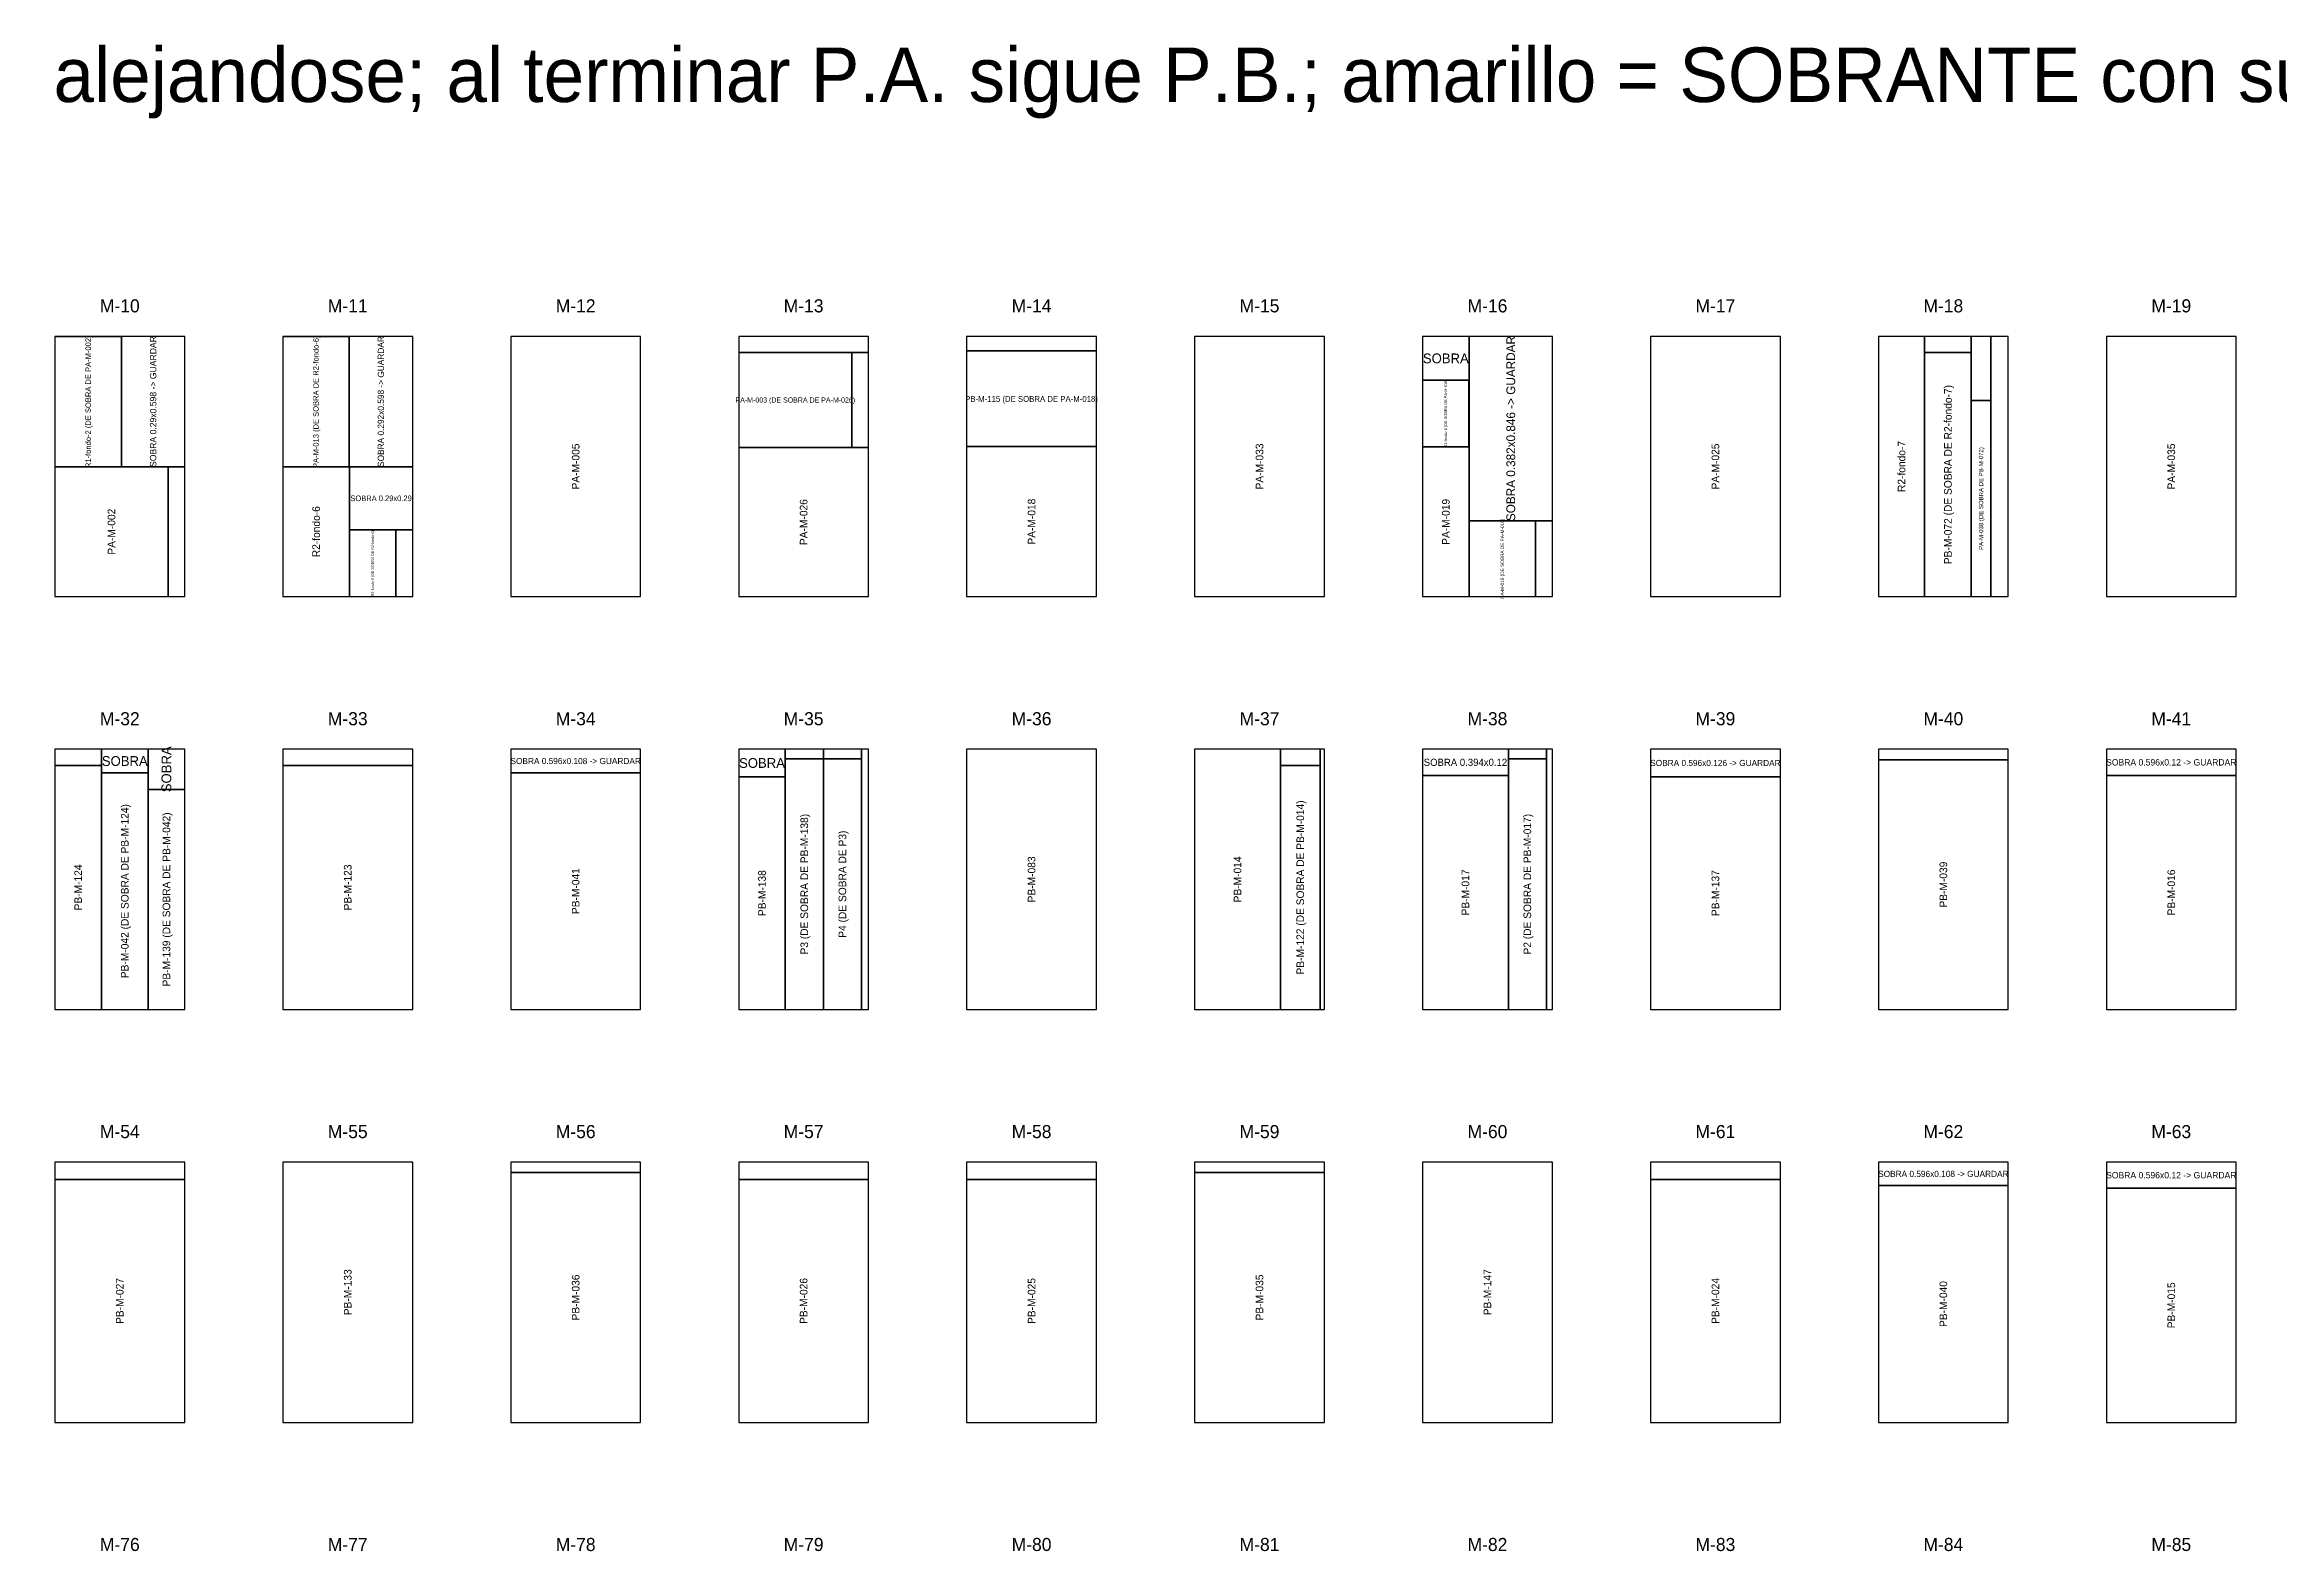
# Model space of a CAD drawing. Header units: metres. Extents: x 478.4 to 564, y -144.7 to -79.7.
# Drawn here: x 498.93 to 509.19, y -101.6 to -94.69 of the extents above; entities that cross this region are included whole.
import ezdxf
from ezdxf.enums import TextEntityAlignment as Align

# ---------------------------------------------------------------- set-up
doc = ezdxf.new("R2010")
doc.units = ezdxf.units.M
for name, color, linetype in [('PLAN-CORTE-DESPERDICIO', 1, 'Continuous'), ('PLAN-CORTE-PIEZAS-A-ABRIR', 7, 'Continuous'), ('PLAN-CORTE-RECORTES', 3, 'Continuous'), ('PLAN-CORTE-SOBRANTES', 2, 'Continuous'), ('PLAN-CORTE-TEXTOS', 5, 'Continuous')]:
    doc.layers.add(name, color=color, linetype=linetype)

msp = doc.modelspace()

# ---------------------------------------------------------------- linework, layer by layer
at = {"layer": 'PLAN-CORTE-DESPERDICIO'}
for points in [[(502.117, -96.104), (502.713, -96.104), (502.713, -96.03), (502.117, -96.03)], [(503.163, -96.097), (503.759, -96.097), (503.759, -96.03), (503.163, -96.03)], [(507.559, -96.104), (507.773, -96.104), (507.773, -96.03), (507.559, -96.03)], [(507.773, -96.324), (507.863, -96.324), (507.863, -96.03), (507.773, -96.03)], [(507.863, -97.224), (507.943, -97.224), (507.943, -96.03), (507.863, -96.03)], [(502.637, -96.54), (502.713, -96.54), (502.713, -96.104), (502.637, -96.104)], [(499.499, -97.224), (499.575, -97.224), (499.575, -96.628), (499.499, -96.628)], [(505.773, -97.224), (505.851, -97.224), (505.851, -96.876), (505.773, -96.876)], [(500.543, -97.224), (500.621, -97.224), (500.621, -96.918), (500.543, -96.918)], [(498.979, -97.998), (499.193, -97.998), (499.193, -97.924), (498.979, -97.924)], [(500.025, -97.998), (500.621, -97.998), (500.621, -97.924), (500.025, -97.924)], [(502.331, -97.968), (502.506, -97.968), (502.506, -97.924), (502.331, -97.924)], [(502.506, -97.968), (502.681, -97.968), (502.681, -97.924), (502.506, -97.924)], [(502.681, -99.118), (502.713, -99.118), (502.713, -97.924), (502.681, -97.924)], [(504.603, -97.998), (504.785, -97.998), (504.785, -97.924), (504.603, -97.924)], [(504.785, -99.118), (504.805, -99.118), (504.805, -97.924), (504.785, -97.924)], [(505.649, -97.968), (505.824, -97.968), (505.824, -97.924), (505.649, -97.924)], [(505.824, -99.118), (505.851, -99.118), (505.851, -97.924), (505.824, -97.924)], [(507.347, -97.972), (507.943, -97.972), (507.943, -97.924), (507.347, -97.924)], [(498.979, -99.898), (499.575, -99.898), (499.575, -99.818), (498.979, -99.818)], [(501.071, -99.866), (501.667, -99.866), (501.667, -99.818), (501.071, -99.818)], [(502.117, -99.898), (502.713, -99.898), (502.713, -99.818), (502.117, -99.818)], [(503.163, -99.898), (503.759, -99.898), (503.759, -99.818), (503.163, -99.818)], [(504.209, -99.866), (504.805, -99.866), (504.805, -99.818), (504.209, -99.818)], [(506.301, -99.898), (506.897, -99.898), (506.897, -99.818), (506.301, -99.818)]]:
    msp.add_lwpolyline(points, close=True, dxfattribs=at)
at = {"layer": 'PLAN-CORTE-PIEZAS-A-ABRIR'}
for points in [[(498.979, -97.224), (499.575, -97.224), (499.575, -96.03), (498.979, -96.03)], [(500.025, -97.224), (500.621, -97.224), (500.621, -96.03), (500.025, -96.03)], [(501.071, -97.224), (501.667, -97.224), (501.667, -96.03), (501.071, -96.03)], [(502.117, -97.224), (502.713, -97.224), (502.713, -96.03), (502.117, -96.03)], [(503.163, -97.224), (503.759, -97.224), (503.759, -96.03), (503.163, -96.03)], [(504.209, -97.224), (504.805, -97.224), (504.805, -96.03), (504.209, -96.03)], [(505.255, -97.224), (505.851, -97.224), (505.851, -96.03), (505.255, -96.03)], [(506.301, -97.224), (506.897, -97.224), (506.897, -96.03), (506.301, -96.03)], [(507.347, -97.224), (507.943, -97.224), (507.943, -96.03), (507.347, -96.03)], [(508.393, -97.224), (508.989, -97.224), (508.989, -96.03), (508.393, -96.03)], [(498.979, -99.118), (499.575, -99.118), (499.575, -97.924), (498.979, -97.924)], [(500.025, -99.118), (500.621, -99.118), (500.621, -97.924), (500.025, -97.924)], [(501.071, -99.118), (501.667, -99.118), (501.667, -97.924), (501.071, -97.924)], [(502.117, -99.118), (502.713, -99.118), (502.713, -97.924), (502.117, -97.924)], [(503.163, -99.118), (503.759, -99.118), (503.759, -97.924), (503.163, -97.924)], [(504.209, -99.118), (504.805, -99.118), (504.805, -97.924), (504.209, -97.924)], [(505.255, -99.118), (505.851, -99.118), (505.851, -97.924), (505.255, -97.924)], [(506.301, -99.118), (506.897, -99.118), (506.897, -97.924), (506.301, -97.924)], [(507.347, -99.118), (507.943, -99.118), (507.943, -97.924), (507.347, -97.924)], [(508.393, -99.118), (508.989, -99.118), (508.989, -97.924), (508.393, -97.924)], [(498.979, -101.012), (499.575, -101.012), (499.575, -99.818), (498.979, -99.818)], [(500.025, -101.012), (500.621, -101.012), (500.621, -99.818), (500.025, -99.818)], [(501.071, -101.012), (501.667, -101.012), (501.667, -99.818), (501.071, -99.818)], [(502.117, -101.012), (502.713, -101.012), (502.713, -99.818), (502.117, -99.818)], [(503.163, -101.012), (503.759, -101.012), (503.759, -99.818), (503.163, -99.818)], [(504.209, -101.012), (504.805, -101.012), (504.805, -99.818), (504.209, -99.818)], [(505.255, -101.012), (505.851, -101.012), (505.851, -99.818), (505.255, -99.818)], [(506.301, -101.012), (506.897, -101.012), (506.897, -99.818), (506.301, -99.818)], [(507.347, -101.012), (507.943, -101.012), (507.943, -99.818), (507.347, -99.818)], [(508.393, -101.012), (508.989, -101.012), (508.989, -99.818), (508.393, -99.818)]]:
    msp.add_lwpolyline(points, close=True, dxfattribs=at)
at = {"layer": 'PLAN-CORTE-RECORTES'}
for points in [[(498.979, -96.628), (499.285, -96.628), (499.285, -96.032), (498.979, -96.032)], [(500.025, -96.628), (500.329, -96.628), (500.329, -96.032), (500.025, -96.032)], [(501.071, -97.224), (501.667, -97.224), (501.667, -96.03), (501.071, -96.03)], [(504.209, -97.224), (504.805, -97.224), (504.805, -96.03), (504.209, -96.03)], [(506.301, -97.224), (506.897, -97.224), (506.897, -96.03), (506.301, -96.03)], [(507.347, -97.224), (507.559, -97.224), (507.559, -96.03), (507.347, -96.03)], [(508.393, -97.224), (508.989, -97.224), (508.989, -96.03), (508.393, -96.03)], [(502.117, -96.54), (502.637, -96.54), (502.637, -96.104), (502.117, -96.104)], [(503.163, -96.536), (503.759, -96.536), (503.759, -96.097), (503.163, -96.097)], [(507.559, -97.224), (507.773, -97.224), (507.773, -96.104), (507.559, -96.104)], [(505.255, -96.537), (505.467, -96.537), (505.467, -96.231), (505.255, -96.231)], [(507.773, -97.224), (507.863, -97.224), (507.863, -96.324), (507.773, -96.324)], [(502.117, -97.224), (502.713, -97.224), (502.713, -96.54), (502.117, -96.54)], [(503.163, -97.224), (503.759, -97.224), (503.759, -96.536), (503.163, -96.536)], [(505.255, -97.224), (505.469, -97.224), (505.469, -96.537), (505.255, -96.537)], [(498.979, -97.224), (499.499, -97.224), (499.499, -96.628), (498.979, -96.628)], [(500.025, -97.224), (500.331, -97.224), (500.331, -96.628), (500.025, -96.628)], [(505.469, -97.224), (505.773, -97.224), (505.773, -96.876), (505.469, -96.876)], [(500.331, -97.224), (500.543, -97.224), (500.543, -96.918), (500.331, -96.918)], [(503.163, -99.118), (503.759, -99.118), (503.759, -97.924), (503.163, -97.924)], [(504.209, -99.118), (504.603, -99.118), (504.603, -97.924), (504.209, -97.924)], [(498.979, -99.118), (499.193, -99.118), (499.193, -97.998), (498.979, -97.998)], [(500.025, -99.118), (500.621, -99.118), (500.621, -97.998), (500.025, -97.998)], [(502.331, -99.118), (502.506, -99.118), (502.506, -97.968), (502.331, -97.968)], [(502.506, -99.118), (502.681, -99.118), (502.681, -97.968), (502.506, -97.968)], [(504.603, -99.118), (504.785, -99.118), (504.785, -97.998), (504.603, -97.998)], [(505.649, -99.118), (505.824, -99.118), (505.824, -97.968), (505.649, -97.968)], [(507.347, -99.118), (507.943, -99.118), (507.943, -97.972), (507.347, -97.972)], [(499.193, -99.118), (499.407, -99.118), (499.407, -98.032), (499.193, -98.032)], [(499.407, -99.118), (499.575, -99.118), (499.575, -98.108), (499.407, -98.108)], [(501.071, -99.118), (501.667, -99.118), (501.667, -98.032), (501.071, -98.032)], [(502.117, -99.118), (502.331, -99.118), (502.331, -98.05), (502.117, -98.05)], [(505.255, -99.118), (505.649, -99.118), (505.649, -98.044), (505.255, -98.044)], [(506.301, -99.118), (506.897, -99.118), (506.897, -98.05), (506.301, -98.05)], [(508.393, -99.118), (508.989, -99.118), (508.989, -98.044), (508.393, -98.044)], [(500.025, -101.012), (500.621, -101.012), (500.621, -99.818), (500.025, -99.818)], [(501.071, -101.012), (501.667, -101.012), (501.667, -99.866), (501.071, -99.866)], [(504.209, -101.012), (504.805, -101.012), (504.805, -99.866), (504.209, -99.866)], [(505.255, -101.012), (505.851, -101.012), (505.851, -99.818), (505.255, -99.818)], [(498.979, -101.012), (499.575, -101.012), (499.575, -99.898), (498.979, -99.898)], [(502.117, -101.012), (502.713, -101.012), (502.713, -99.898), (502.117, -99.898)], [(503.163, -101.012), (503.759, -101.012), (503.759, -99.898), (503.163, -99.898)], [(506.301, -101.012), (506.897, -101.012), (506.897, -99.898), (506.301, -99.898)], [(507.347, -101.012), (507.943, -101.012), (507.943, -99.926), (507.347, -99.926)], [(508.393, -101.012), (508.989, -101.012), (508.989, -99.938), (508.393, -99.938)]]:
    msp.add_lwpolyline(points, close=True, dxfattribs=at)
at = {"layer": 'PLAN-CORTE-SOBRANTES'}
for points in [[(499.285, -96.628), (499.575, -96.628), (499.575, -96.03), (499.285, -96.03)], [(500.329, -96.628), (500.621, -96.628), (500.621, -96.03), (500.329, -96.03)], [(505.255, -96.231), (505.469, -96.231), (505.469, -96.03), (505.255, -96.03)], [(505.469, -96.876), (505.851, -96.876), (505.851, -96.03), (505.469, -96.03)], [(500.331, -96.918), (500.621, -96.918), (500.621, -96.628), (500.331, -96.628)], [(499.193, -98.032), (499.407, -98.032), (499.407, -97.924), (499.193, -97.924)], [(499.407, -98.108), (499.575, -98.108), (499.575, -97.924), (499.407, -97.924)], [(501.071, -98.032), (501.667, -98.032), (501.667, -97.924), (501.071, -97.924)], [(502.117, -98.05), (502.331, -98.05), (502.331, -97.924), (502.117, -97.924)], [(505.255, -98.044), (505.649, -98.044), (505.649, -97.924), (505.255, -97.924)], [(506.301, -98.05), (506.897, -98.05), (506.897, -97.924), (506.301, -97.924)], [(508.393, -98.044), (508.989, -98.044), (508.989, -97.924), (508.393, -97.924)], [(507.347, -99.926), (507.943, -99.926), (507.943, -99.818), (507.347, -99.818)], [(508.393, -99.938), (508.989, -99.938), (508.989, -99.818), (508.393, -99.818)]]:
    msp.add_lwpolyline(points, close=True, dxfattribs=at)

# ---------------------------------------------------------------- texts
at = {"layer": 'PLAN-CORTE-TEXTOS'}
for s, height, p in [('PLAN DE CORTE - MORET  (95 piezas a abrir EN ORDEN: M-01 = primer corte, PLANTA ALTA junto a la ESCALERA, y se avanza alejandose; al terminar P.A. sigue P.B.; amarillo = SOBRANTE con su medida -> GUARDAR EN RESERVA; rojo = desperdicio)', 0.25, (498.565, -94.83)), ('M-10', 0.06, (499.277, -95.89)), ('M-11', 0.06, (500.323, -95.89)), ('M-12', 0.06, (501.369, -95.89)), ('M-13', 0.06, (502.415, -95.89)), ('M-14', 0.06, (503.461, -95.89)), ('M-15', 0.06, (504.507, -95.89)), ('M-16', 0.06, (505.553, -95.89)), ('M-17', 0.06, (506.599, -95.89)), ('M-18', 0.06, (507.645, -95.89)), ('M-19', 0.06, (508.691, -95.89)), ('SOBRA', 0.045, (505.362, -96.131)), ('PA-M-003 (DE SOBRA DE PA-M-026)', 0.0233, (502.377, -96.322)), ('PB-M-115 (DE SOBRA DE PA-M-018)', 0.0267, (503.461, -96.317)), ('SOBRA 0.29x0.29', 0.02578, (500.476, -96.773)), ('M-32', 0.06, (499.277, -97.784)), ('M-33', 0.06, (500.323, -97.784)), ('M-34', 0.06, (501.369, -97.784)), ('M-35', 0.06, (502.415, -97.784)), ('M-36', 0.06, (503.461, -97.784)), ('M-37', 0.06, (504.507, -97.784)), ('M-38', 0.06, (505.553, -97.784)), ('M-39', 0.06, (506.599, -97.784)), ('M-40', 0.06, (507.645, -97.784)), ('M-41', 0.06, (508.691, -97.784)), ('SOBRA', 0.045, (499.3, -97.978)), ('SOBRA 0.596x0.108 -> GUARDAR', 0.02838, (501.369, -97.978)), ('SOBRA', 0.045, (502.224, -97.987)), ('SOBRA 0.394x0.12', 0.03283, (505.452, -97.984)), ('SOBRA 0.596x0.126 -> GUARDAR', 0.02838, (506.599, -97.987)), ('SOBRA 0.596x0.12 -> GUARDAR', 0.02943, (508.691, -97.984)), ('M-54', 0.06, (499.277, -99.678)), ('M-55', 0.06, (500.323, -99.678)), ('M-56', 0.06, (501.369, -99.678)), ('M-57', 0.06, (502.415, -99.678)), ('M-58', 0.06, (503.461, -99.678)), ('M-59', 0.06, (504.507, -99.678)), ('M-60', 0.06, (505.553, -99.678)), ('M-61', 0.06, (506.599, -99.678)), ('M-62', 0.06, (507.645, -99.678)), ('M-63', 0.06, (508.691, -99.678)), ('SOBRA 0.596x0.108 -> GUARDAR', 0.02838, (507.645, -99.872)), ('SOBRA 0.596x0.12 -> GUARDAR', 0.02943, (508.691, -99.878)), ('M-76', 0.06, (499.277, -101.572)), ('M-77', 0.06, (500.323, -101.572)), ('M-78', 0.06, (501.369, -101.572)), ('M-79', 0.06, (502.415, -101.572)), ('M-80', 0.06, (503.461, -101.572)), ('M-81', 0.06, (504.507, -101.572)), ('M-82', 0.06, (505.553, -101.572)), ('M-83', 0.06, (506.599, -101.572)), ('M-84', 0.06, (507.645, -101.572)), ('M-85', 0.06, (508.691, -101.572))]:
    msp.add_text(s, height=height, dxfattribs=at).set_placement(p, align=Align.MIDDLE_CENTER)
for s, height, p in [('R1-fondo-2 (DE SOBRA DE PA-M-002)', 0.02508, (499.132, -96.33)), ('SOBRA 0.29x0.598 -> GUARDAR', 0.02953, (499.43, -96.329)), ('PA-M-013 (DE SOBRA DE R2-fondo-6)', 0.02508, (500.177, -96.33)), ('SOBRA 0.292x0.598 -> GUARDAR', 0.02848, (500.475, -96.329)), ('SOBRA 0.382x0.846 -> GUARDAR', 0.04029, (505.66, -96.453)), ('R1-fondo-8 (DE SOBRA DE PA-M-019)', 0.01288, (505.361, -96.384)), ('PB-M-072 (DE SOBRA DE R2-fondo-7)', 0.035, (507.666, -96.664)), ('PA-M-005', 0.035, (501.369, -96.627)), ('PA-M-033', 0.035, (504.507, -96.627)), ('PA-M-025', 0.035, (506.599, -96.627)), ('R2-fondo-7', 0.035, (507.453, -96.627)), ('PA-M-038 (DE SOBRA DE PB-M-072)', 0.02, (507.818, -96.774)), ('PA-M-035', 0.035, (508.691, -96.627)), ('PA-M-026', 0.035, (502.415, -96.882)), ('PA-M-018', 0.035, (503.461, -96.88)), ('PA-M-019', 0.035, (505.362, -96.881)), ('PA-M-002', 0.035, (499.239, -96.926)), ('R2-fondo-6', 0.035, (500.178, -96.926)), ('PA-M-015 (DE SOBRA DE PA-M-019)', 0.01559, (505.621, -97.05)), ('R2-fondo-8 (DE SOBRA DE R2-fondo-6)', 0.01214, (500.437, -97.071)), ('SOBRA', 0.045, (499.491, -98.016)), ('PB-M-042 (DE SOBRA DE PB-M-124)', 0.035, (499.3, -98.575)), ('PB-M-139 (DE SOBRA DE PB-M-042)', 0.035, (499.491, -98.613)), ('P3 (DE SOBRA DE PB-M-138)', 0.035, (502.418, -98.543)), ('PB-M-122 (DE SOBRA DE PB-M-014)', 0.035, (504.694, -98.558)), ('P2 (DE SOBRA DE PB-M-017)', 0.035, (505.736, -98.543)), ('P4 (DE SOBRA DE P3)', 0.035, (502.593, -98.543)), ('PB-M-083', 0.035, (503.461, -98.521)), ('PB-M-014', 0.035, (504.406, -98.521)), ('PB-M-124', 0.035, (499.086, -98.558)), ('PB-M-123', 0.035, (500.323, -98.558)), ('PB-M-041', 0.035, (501.369, -98.575)), ('PB-M-138', 0.035, (502.224, -98.584)), ('PB-M-017', 0.035, (505.452, -98.581)), ('PB-M-137', 0.035, (506.599, -98.584)), ('PB-M-039', 0.035, (507.645, -98.545)), ('PB-M-016', 0.035, (508.691, -98.581)), ('PB-M-027', 0.035, (499.277, -100.455)), ('PB-M-133', 0.035, (500.323, -100.415)), ('PB-M-036', 0.035, (501.369, -100.439)), ('PB-M-026', 0.035, (502.415, -100.455)), ('PB-M-025', 0.035, (503.461, -100.455)), ('PB-M-035', 0.035, (504.507, -100.439)), ('PB-M-147', 0.035, (505.553, -100.415)), ('PB-M-024', 0.035, (506.599, -100.455)), ('PB-M-040', 0.035, (507.645, -100.469)), ('PB-M-015', 0.035, (508.691, -100.475))]:
    msp.add_text(s, height=height, rotation=90, dxfattribs=at).set_placement(p, align=Align.MIDDLE_CENTER)

doc.saveas('drawing.dxf')
